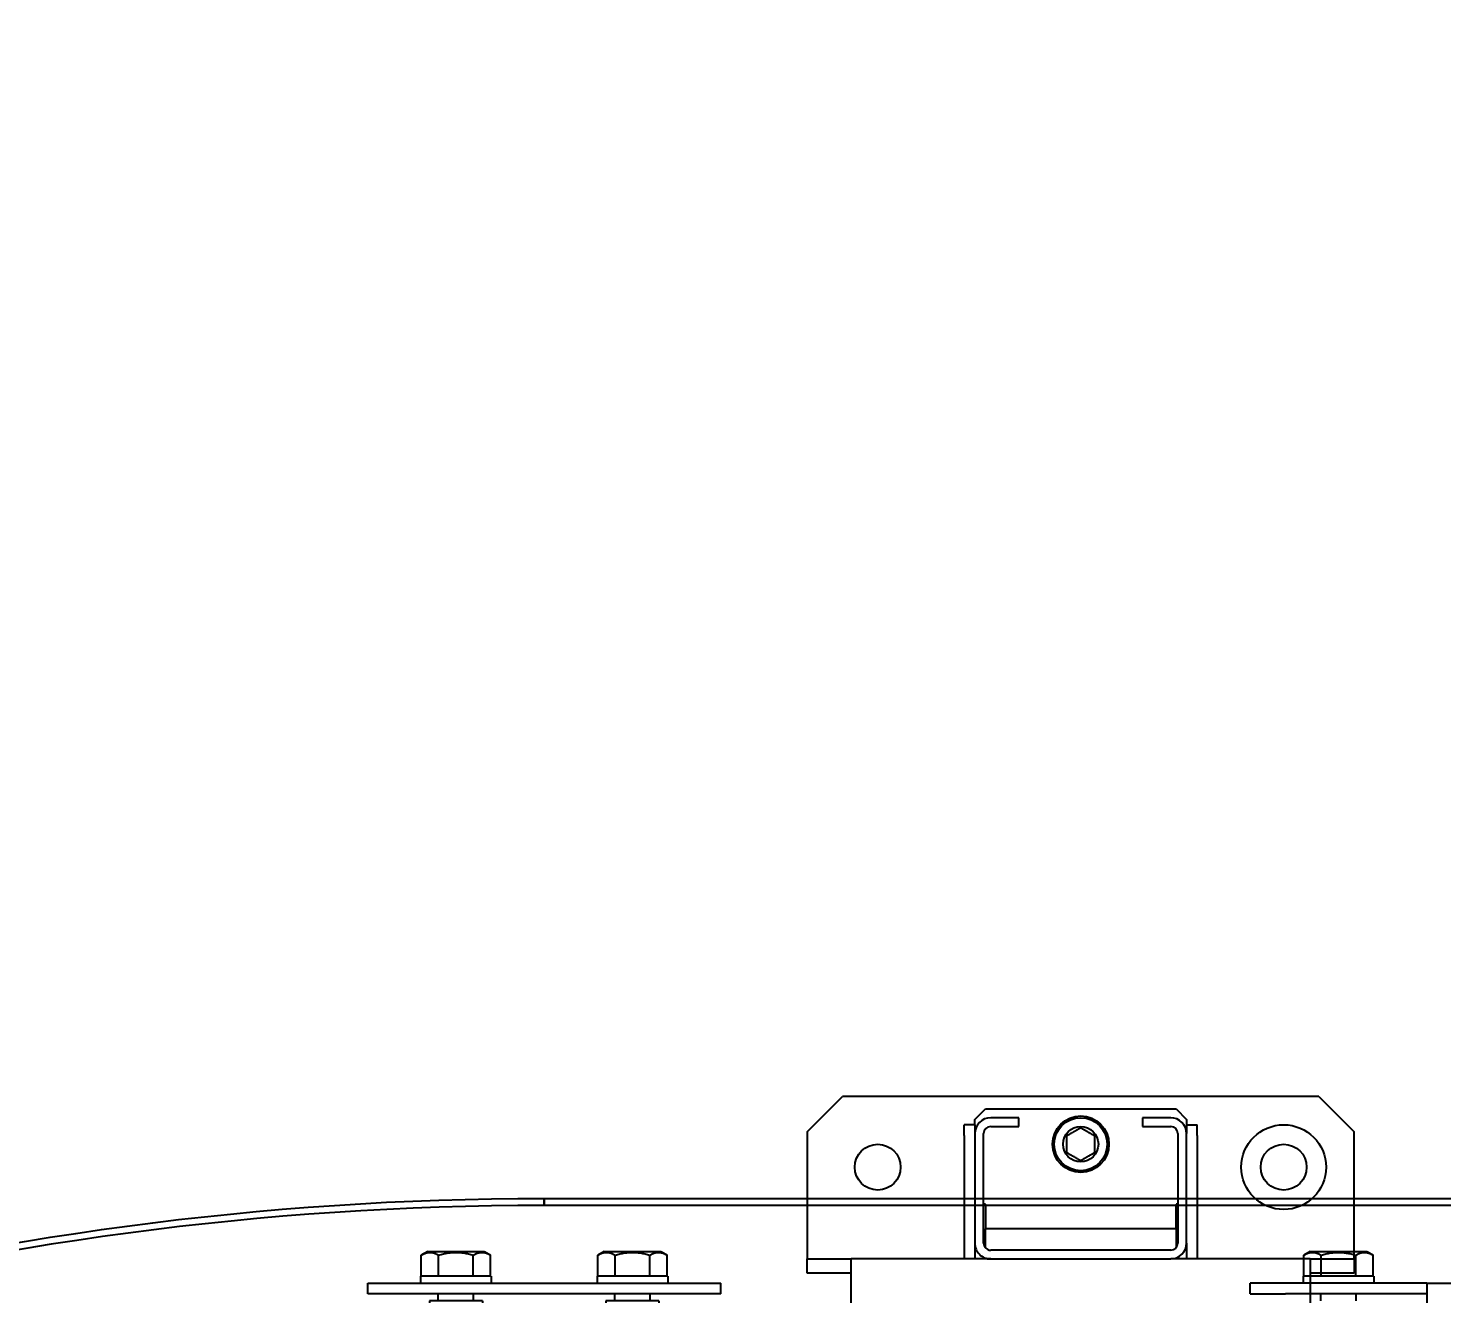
# Model space of a CAD drawing. Header units: millimetres. Extents: x -383313 to -161684, y -117025 to 99224.
# Drawn here: x -334335.7 to -333935.3, y 33052.8 to 33411.1 of the extents above; entities that cross this region are included whole.
import ezdxf

# ---------------------------------------------------------------- set-up
doc = ezdxf.new("R2010")
doc.units = ezdxf.units.MM
doc.header["$MEASUREMENT"] = 0
doc.layers.get('Defpoints').update_dxf_attribs({"color": 31})
for name, color, linetype in [('001__КОНСТРУКТИВ__размеры внутр.', 7, 'Continuous'), ('PV-9BDA', 7, 'Continuous'), ('Ограждение конвейеров', 3, 'Continuous')]:
    doc.layers.add(name, color=color, linetype=linetype)
doc.styles.add('PSTUDIO', font='arial.ttf')
doc.dimstyles.new('PS_TICK', dxfattribs={"dimscale": 100, "dimtxt": 2.5, "dimasz": 1, "dimexe": 2, "dimexo": 2, "dimgap": 1, "dimtad": 1, "dimdec": 0, "dimzin": 0, "dimdsep": 46, "dimtxsty": 'PSTUDIO', "dimblk": 'ARCHTICK', "dimcen": 2, "dimdle": 1.5, "dimse1": 1, "dimse2": 1, "dimadec": 0, "dimazin": 0, "dimtfac": 1, "dimtdec": 0, "dimtix": 1, "dimtmove": 1, "dimatfit": 3, "dimldrblk": 'ARCHTICK', "dimfxl": 1, "dimtolj": 1, "dimtzin": 0, "dimarcsym": 0})

# ---------------------------------------------------------------- blocks, each defined once
blk = doc.blocks.new('Опора 3160')
at = {"color": 13}
for p, q in [((-266, 97.5), (-256, 107.5)), ((-226.7, 107.5), (-256, 107.5)), ((-220, 107.5), (-226.7, 107.5)), ((-220, 95), (-220, 107.5)), ((-220, 107.5), (-216, 107.5)), ((-216, 107.5), (-216, 95)), ((-266, 97.5), (-266, -37.5)), ((-220, 95), (-213.7, 95)), ((-220, 95), (-220, 55.5)), ((-213.7, 95), (-195, 95)), ((-255, 63), (-258, 63)), ((-258, 60), (-258, 63)), ((-255, 63), (-220, 63)), ((-262.5, 57), (-259.5, 60)), ((-262.5, 3), (-262.5, 57)), ((-259.5, 60), (-258, 60)), ((-258, 60), (-255.5, 60)), ((-224.5, 60), (-255.5, 60)), ((-255.5, 57.5), (-224.5, 57.5)), ((-235.5, 57.5), (-235.5, 57)), ((-235.5, 57), (-235.2, 57)), ((-228.5, 57), (-235.2, 57)), ((-228.5, 57), (-223.18, 57)), ((-228.5, 57), (-228.5, 3)), ((-224.5, 60), (-220, 60)), ((-260, 55.5), (-260, 47.5)), ((-257.5, 47.5), (-257.5, 55.5)), ((-222.5, 55.5), (-222.5, 4.5)), ((-220, 4.5), (-220, 55.5)), ((-260, 47.5), (-257.5, 47.5)), ((-257.5, 12.5), (-260, 12.5)), ((-260, 12.5), (-260, 4.5)), ((-257.5, 4.5), (-257.5, 12.5)), ((-220, 4.5), (-220, -35)), ((-259.5, 0), (-262.5, 3)), ((-258, 0), (-259.5, 0)), ((-258, 0), (-255.5, 0)), ((-258, 0), (-258, -3)), ((-224.5, 2.5), (-255.5, 2.5)), ((-255.5, 0), (-224.5, 0)), ((-235.5, 3), (-235.5, 2.5)), ((-235.2, 3), (-235.5, 3)), ((-235.2, 3), (-228.5, 3)), ((-223.18, 3), (-228.5, 3)), ((-224.5, 0), (-220, 0)), ((-255, -3), (-258, -3)), ((-255, -3), (-220, -3)), ((-220, -47.5), (-220, -35)), ((-213.7, -35), (-220, -35)), ((-216, -35), (-216, -47.5)), ((-195, -35), (-213.7, -35)), ((-256, -47.5), (-266, -37.5)), ((-256, -47.5), (-226.7, -47.5)), ((-226.7, -47.5), (-220, -47.5)), ((-216, -47.5), (-220, -47.5))]:
    blk.add_line(p, q, dxfattribs=at)
for centre, radius in [((-246, 87.5), 12), ((-246, 87.5), 6.5), ((-252.5, 30), 8), ((-252.5, 30), 7.5), ((-252.5, 30), 5), ((-246, -27.5), 6.5)]:
    blk.add_circle(centre, radius, dxfattribs=at)
for centre, radius, start, end in [((-255.5, 55.5), 4.5, 90, 180), ((-255.5, 55.5), 2, 90, 180), ((-224.5, 55.5), 4.5, 0, 90), ((-224.5, 55.5), 2, 0, 90), ((-255.5, 4.5), 4.5, 180, 270), ((-255.5, 4.5), 2, 180, 270), ((-224.5, 4.5), 2, 270, 0), ((-224.5, 4.5), 4.5, 270, 0)]:
    blk.add_arc(centre, radius, start, end, dxfattribs=at)
for points in [[(-254.81, 34), (-255.96, 32), (-257.12, 30)], [(-250.19, 34), (-252.5, 34), (-254.81, 34)], [(-247.88, 30), (-249.04, 32), (-250.19, 34)], [(-257.12, 30), (-255.96, 28), (-254.81, 26)], [(-250.19, 26), (-249.04, 28), (-247.88, 30)], [(-254.81, 26), (-252.5, 26), (-250.19, 26)]]:
    blk.add_rational_spline(points, [1.04422863406, 1.20577136594, 1.04422863406], degree=2, dxfattribs=at)
blk = doc.blocks.new('*U96')
at = {"layer": 'PV-9BDA'}
for p, q in [((-620.23, 2298.32), (-620.23, 2438.32)), ((-620.23, 2298.32), (-620.23, 2258.32)), ((-620.23, 2298.32), (-613.93, 2298.32)), ((-617.23, 2298.32), (-617.23, 2258.32)), ((-629.23, 2281.32), (-628.18, 2283.13)), ((-622.23, 2283.13), (-628.18, 2283.13)), ((-622.23, 2283.32), (-622.23, 2263.32)), ((-622.23, 2283.32), (-620.23, 2283.32)), ((-629.23, 2265.32), (-629.23, 2281.32)), ((-615.23, 2278.32), (-617.23, 2278.32)), ((-622.23, 2278.22), (-628.18, 2278.22)), ((-622.23, 2268.41), (-628.18, 2268.41)), ((-615.23, 2268.32), (-617.23, 2268.32)), ((-629.23, 2265.32), (-628.18, 2263.5)), ((-622.23, 2263.5), (-628.18, 2263.5)), ((-622.23, 2263.32), (-620.23, 2263.32)), ((-620.23, 2258.32), (-620.23, 2248.32)), ((-617.23, 2248.32), (-617.23, 2258.32)), ((-617.23, 2248.32), (-620.23, 2248.32))]:
    blk.add_line(p, q, dxfattribs=at)
for points in [[(-628.18, 2278.22), (-629.6, 2280.68), (-628.18, 2283.13)], [(-628.18, 2268.41), (-629.6, 2273.32), (-628.18, 2278.22)], [(-628.18, 2263.5), (-629.6, 2265.96), (-628.18, 2268.41)]]:
    blk.add_rational_spline(points, [1.22364575665, 1.41294441399, 1.22364575665], degree=2, dxfattribs=at)
blk = doc.blocks.new('Пластина соединительная промежуточных секций')
at = {"color": 142}
for p, q in [((-33, 12), (-34.81, 10.95)), ((-34.81, 5), (-34.81, 10.95)), ((-33, 12), (-17, 12)), ((-29.91, 5), (-29.91, 10.95)), ((-20.09, 5), (-20.09, 10.95)), ((-17, 12), (-15.19, 10.95)), ((-15.19, 5), (-15.19, 10.95)), ((17, 12), (15.19, 10.95)), ((15.19, 5), (15.19, 10.95)), ((17, 12), (33, 12)), ((20.09, 5), (20.09, 10.95)), ((29.91, 5), (29.91, 10.95)), ((33, 12), (34.81, 10.95)), ((34.81, 5), (34.81, 10.95)), ((-15, 5), (-35, 5)), ((-35, 5), (-35, 3)), ((-15, 5), (-15, 3)), ((35, 5), (15, 5)), ((15, 5), (15, 3)), ((35, 5), (35, 3)), ((-50, 3), (-50, 3)), ((-50, 3), (45, 3)), ((-50, 0), (-50, 3)), ((45, 0), (-50, 0)), ((-50, 0), (-50, 0)), ((-30, -2), (-30, 0)), ((-20, -2), (-20, 0)), ((20, -2), (20, 0)), ((30, -2), (30, 0)), ((45, 3), (50, 3)), ((50, 0), (45, 0)), ((50, 0), (50, 3)), ((-17.5, -2), (-32.5, -2)), ((-32.5, -2), (-32.5, -4.5)), ((-17.5, -2), (-17.5, -4.5)), ((32.5, -2), (17.5, -2)), ((17.5, -2), (17.5, -4.5)), ((32.5, -2), (32.5, -4.5))]:
    blk.add_line(p, q, dxfattribs=at)
at = {"color": 140}
for p, q in [((-50, -5), (-50, -25)), ((100, -5), (-50, -5)), ((-33, -4.5), (-34.81, -5.55)), ((-34.81, -5.55), (-34.81, -11.45)), ((-33, -4.5), (-17, -4.5)), ((-29.91, -5.55), (-29.91, -11.45)), ((-20.09, -5.55), (-20.09, -11.45)), ((-17, -4.5), (-15.19, -5.55)), ((-15.19, -5.55), (-15.19, -11.45)), ((17, -4.5), (15.19, -5.55)), ((15.19, -5.55), (15.19, -11.45)), ((17, -4.5), (33, -4.5)), ((20.09, -5.55), (20.09, -11.45)), ((29.91, -5.55), (29.91, -11.45)), ((33, -4.5), (34.81, -5.55)), ((34.81, -5.55), (34.81, -11.45)), ((100, -25), (100, -5)), ((-36.5, -10.5), (-13.5, -10.5)), ((-33, -12.5), (-34.81, -11.45)), ((-17, -12.5), (-15.19, -11.45)), ((13.5, -10.5), (36.5, -10.5)), ((17, -12.5), (15.19, -11.45)), ((33, -12.5), (34.81, -11.45)), ((63.5, -10.5), (86.5, -10.5)), ((-33, -12.5), (-17, -12.5)), ((-30, -13.4), (-30, -12.5)), ((-20, -13.4), (-30, -13.4)), ((-28.4, -15), (-30, -13.4)), ((-28.4, -15), (-21.6, -15)), ((-21.6, -15), (-20, -13.4)), ((-20, -13.4), (-20, -12.5)), ((17, -12.5), (33, -12.5)), ((20, -13.4), (20, -12.5)), ((30, -13.4), (20, -13.4)), ((21.6, -15), (20, -13.4)), ((21.6, -15), (28.4, -15)), ((28.4, -15), (30, -13.4)), ((30, -13.4), (30, -12.5)), ((-13.5, -19.5), (-36.5, -19.5)), ((36.5, -19.5), (13.5, -19.5)), ((86.5, -19.5), (63.5, -19.5)), ((-50, -25), (100, -25))]:
    blk.add_line(p, q, dxfattribs=at)
for centre, start, end in [((-36.5, -15), 90, 270), ((-13.5, -15), 270, 90), ((13.5, -15), 90, 270), ((36.5, -15), 270, 90), ((63.5, -15), 90, 270), ((86.5, -15), 270, 90)]:
    blk.add_arc(centre, 4.5, start, end, dxfattribs=at)
at = {"color": 142}
for points in [[(-34.81, 10.95), (-32.36, 12.37), (-29.91, 10.95)], [(-29.91, 10.95), (-25, 12.37), (-20.09, 10.95)], [(-20.09, 10.95), (-17.64, 12.37), (-15.19, 10.95)], [(15.19, 10.95), (17.64, 12.37), (20.09, 10.95)], [(20.09, 10.95), (25, 12.37), (29.91, 10.95)], [(29.91, 10.95), (32.36, 12.37), (34.81, 10.95)]]:
    blk.add_rational_spline(points, [1.22364575665, 1.41294441399, 1.22364575665], degree=2, dxfattribs=at)
at = {"color": 140}
for points in [[(-34.81, -5.55), (-32.36, -4.13), (-29.91, -5.55)], [(-29.91, -5.55), (-25, -4.13), (-20.09, -5.55)], [(-20.09, -5.55), (-17.64, -4.13), (-15.19, -5.55)], [(15.19, -5.55), (17.64, -4.13), (20.09, -5.55)], [(20.09, -5.55), (25, -4.13), (29.91, -5.55)], [(29.91, -5.55), (32.36, -4.13), (34.81, -5.55)], [(-34.81, -11.45), (-32.36, -12.87), (-29.91, -11.45)], [(-29.91, -11.45), (-25, -12.87), (-20.09, -11.45)], [(-20.09, -11.45), (-17.64, -12.87), (-15.19, -11.45)], [(15.19, -11.45), (17.64, -12.87), (20.09, -11.45)], [(20.09, -11.45), (25, -12.87), (29.91, -11.45)], [(29.91, -11.45), (32.36, -12.87), (34.81, -11.45)]]:
    blk.add_rational_spline(points, [1.22364575665, 1.41294441399, 1.22364575665], degree=2, dxfattribs=at)
blk = doc.blocks.new('_ArchTick')
at = {"color": 0, "linetype": 'ByBlock', "const_width": 0.15}
blk.add_lwpolyline([(-0.5, -0.5), (0.5, 0.5)], dxfattribs=at)
blk = doc.blocks.new('*D242')
at = {"layer": '001__КОНСТРУКТИВ__размеры внутр.', "color": 0, "lineweight": -2, "ltscale": 100, "transparency": 16777216}
blk.add_line((-333544.44, 34264.05), (-333544.44, 32687.75), dxfattribs=at)
at = {"layer": 'Defpoints', "color": 0, "ltscale": 100, "transparency": 16777216}
for p in [(-334642.62, 34114.05), (-333939.54, 32837.75), (-333544.44, 32837.75)]:
    blk.add_point(p, dxfattribs=at)
at = {"layer": '001__КОНСТРУКТИВ__размеры внутр.', "color": 0, "lineweight": -2, "ltscale": 100, "transparency": 16777216, "xscale": 100, "yscale": 100, "zscale": 100}
for p, rotation in [((-333544.44, 34114.05), 90), ((-333544.44, 32837.75), 270)]:
    blk.add_blockref('_ArchTick', p, dxfattribs=dict(at, rotation=rotation))
at = {"layer": '001__КОНСТРУКТИВ__размеры внутр.', "color": 0, "ltscale": 100, "transparency": 16777216, "insert": (-333698.52, 33665.49), "char_height": 250, "attachment_point": 5, "rotation": 90, "style": 'PSTUDIO'}
blk.add_mtext('\\A1;1276', dxfattribs=at)
blk = doc.blocks.new('*D243')
at = {"layer": '001__КОНСТРУКТИВ__размеры внутр.', "color": 0, "lineweight": -2, "ltscale": 100, "transparency": 16777216}
blk.add_line((-334917.5, 34641.98), (-333517.54, 34641.98), dxfattribs=at)
at = {"layer": 'Defpoints', "color": 0, "ltscale": 100, "transparency": 16777216}
for p in [(-333667.54, 34641.98), (-334767.5, 34118.52), (-333667.54, 33040.95)]:
    blk.add_point(p, dxfattribs=at)
at = {"layer": '001__КОНСТРУКТИВ__размеры внутр.', "color": 0, "lineweight": -2, "ltscale": 100, "transparency": 16777216, "xscale": 100, "yscale": 100, "zscale": 100, "rotation": 180}
blk.add_blockref('_ArchTick', (-334767.5, 34641.98), dxfattribs=at)
at = {"layer": '001__КОНСТРУКТИВ__размеры внутр.', "color": 0, "lineweight": -2, "ltscale": 100, "transparency": 16777216, "xscale": 100, "yscale": 100, "zscale": 100}
blk.add_blockref('_ArchTick', (-333667.54, 34641.98), dxfattribs=at)
at = {"layer": '001__КОНСТРУКТИВ__размеры внутр.', "color": 0, "ltscale": 100, "transparency": 16777216, "insert": (-334217.52, 34869.62), "char_height": 250, "attachment_point": 5, "style": 'PSTUDIO'}
blk.add_mtext('\\A1;1100', dxfattribs=at)

msp = doc.modelspace()

# ---------------------------------------------------------------- linework, layer by layer
at = {"color": 3, "ltscale": 100}
msp.add_lwpolyline([(-334960.29945, 32632.75103), (-334962.0315, 32633.75103, -0.267949076), (-334189.53722, 33079.75103), (-334189.53722, 33077.75103, 0.267949076), (-334960.29945, 32632.75103)], format="xyb", dxfattribs=at)
at = {"layer": 'Ограждение конвейеров'}
msp.add_lwpolyline([(-333613.8152, 33079.75103), (-333613.8152, 33077.75103), (-334189.53722, 33077.75103), (-334189.53722, 33079.75103)], close=True, dxfattribs=at)

# ---------------------------------------------------------------- block references
at = {"rotation": 270.0000000000041}
msp.add_blockref('Опора 3160', (-334067.56005, 32842.58633), dxfattribs=at)
msp.add_blockref('Пластина соединительная промежуточных секций', (-334189.53684, 33052.75103))
at = {"layer": 'PV-9BDA', "rotation": 270}
msp.add_blockref('*U96', (-336237.85419, 32435.51912), dxfattribs=at)

# ---------------------------------------------------------------- dimensions: what is measured, and where the dimension line sits
at = {"layer": '001__КОНСТРУКТИВ__размеры внутр.', "ltscale": 100}
dim = msp.add_linear_dim(base=(-333667.53684, 34641.97624), p1=(-334767.49868, 34118.51865), p2=(-333667.53684, 33040.95103), dimstyle='PS_TICK', dxfattribs=at)
dim.commit()
dim.dimension.update_dxf_attribs({"geometry": '*D243', "text_midpoint": (-334217.51776, 34869.61949)})
dim = msp.add_linear_dim(base=(-333544.44269, 32837.75103), p1=(-334642.61534, 34114.05198), p2=(-333939.53684, 32837.75103), angle=90, dimstyle='PS_TICK', dxfattribs=at)
dim.commit()
dim.dimension.update_dxf_attribs({"geometry": '*D242', "text_midpoint": (-333470.87421, 33665.49108), "dimtype": 160})

doc.saveas('drawing.dxf')
